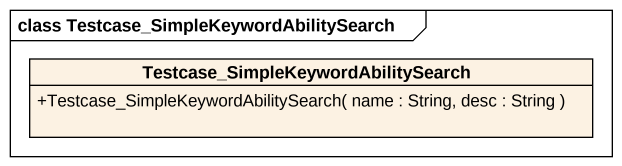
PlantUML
@startuml
mainframe class Testcase_SimpleKeywordAbilitySearch
hide circle
hide empty members
skinparam classAttributeIconSize 0
class "Testcase_SimpleKeywordAbilitySearch" as Testcase {
  +Testcase_SimpleKeywordAbilitySearch( name : String, desc : String )
}
@enduml
